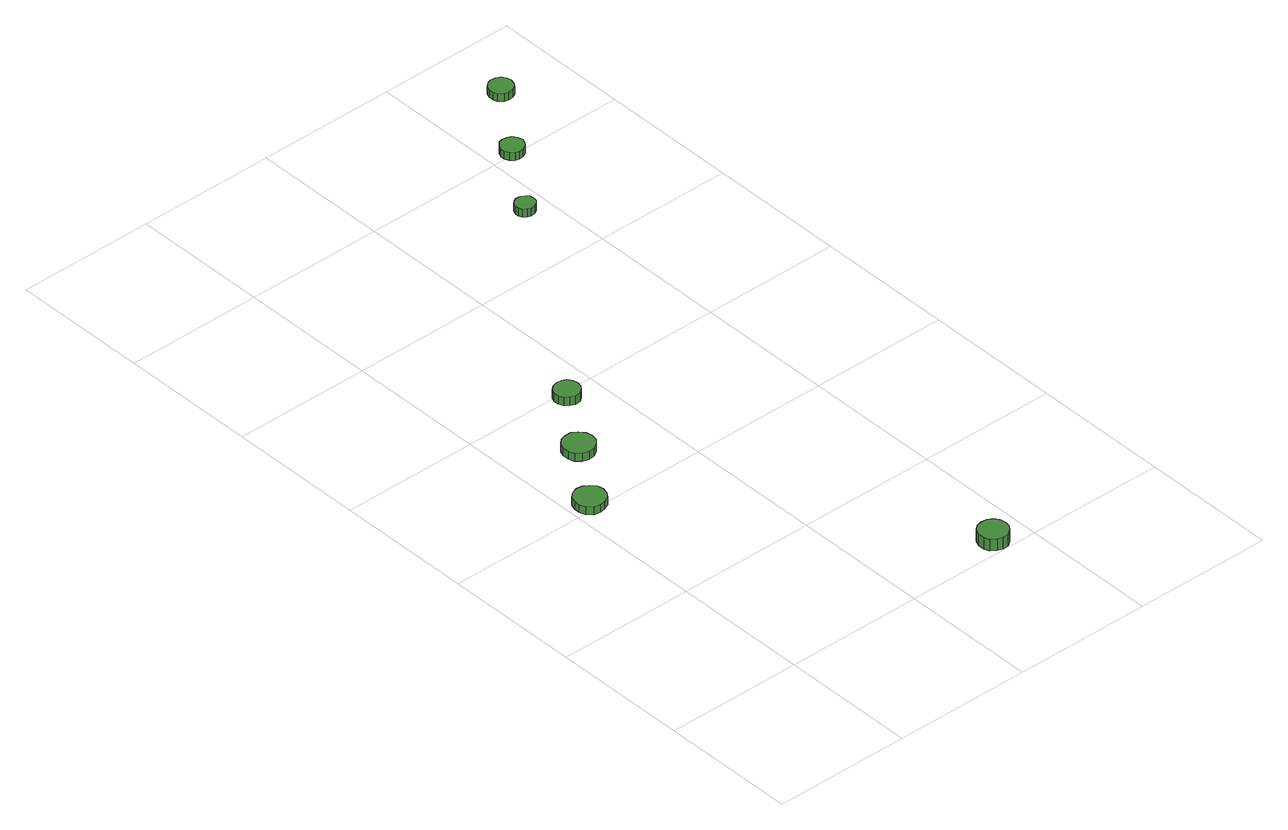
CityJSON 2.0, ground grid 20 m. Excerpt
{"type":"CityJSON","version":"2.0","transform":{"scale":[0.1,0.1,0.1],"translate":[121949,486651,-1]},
"CityObjects":{
"tree1":{"type":"SolitaryVegetationObject","attributes":{"function":"something"},"geometry":[{"type":"MultiSurface","lod":"1","boundaries":[[[0,1,2,3,4,5,6,7,8,9,10,11,12,13,14]],[[15,16,17,18,19,20,21,22,23,24,25,26,27,28,29]],[[0,29,28,1]],[[1,28,27,2]],[[2,27,26,3]],[[3,26,25,4]],[[4,25,24,5]],[[5,24,23,6]],[[6,23,22,7]],[[7,22,21,8]],[[8,21,20,9]],[[9,20,19,10]],[[10,19,18,11]],[[11,18,17,12]],[[12,17,16,13]],[[13,16,15,14]],[[14,15,29,0]]]}]},
"tree2":{"type":"SolitaryVegetationObject","attributes":{"function":"something"},"geometry":[{"type":"MultiSurface","lod":"1","boundaries":[[[30,31,32,33,34,35,36,37,38,39,40,41,42,43,44]],[[45,46,47,48,49,50,51,52,53,54,55,56,57,58,59]],[[30,59,58,31]],[[31,58,57,32]],[[32,57,56,33]],[[33,56,55,34]],[[34,55,54,35]],[[35,54,53,36]],[[36,53,52,37]],[[37,52,51,38]],[[38,51,50,39]],[[39,50,49,40]],[[40,49,48,41]],[[41,48,47,42]],[[42,47,46,43]],[[43,46,45,44]],[[44,45,59,30]]]}]},
"tree3":{"type":"SolitaryVegetationObject","attributes":{"function":"something"},"geometry":[{"type":"MultiSurface","lod":"1","boundaries":[[[60,61,62,63,64,65,66,67,68,69,70,71,72,73,74]],[[75,76,77,78,79,80,81,82,83,84,85,86,87,88,89]],[[60,89,88,61]],[[61,88,87,62]],[[62,87,86,63]],[[63,86,85,64]],[[64,85,84,65]],[[65,84,83,66]],[[66,83,82,67]],[[67,82,81,68]],[[68,81,80,69]],[[69,80,79,70]],[[70,79,78,71]],[[71,78,77,72]],[[72,77,76,73]],[[73,76,75,74]],[[74,75,89,60]]]}]},
"tree4":{"type":"SolitaryVegetationObject","attributes":{"function":"something"},"geometry":[{"type":"MultiSurface","lod":"1","boundaries":[[[90,91,92,93,94,95,96,97,98,99,100,101,102,103,104]],[[105,106,107,108,109,110,111,112,113,114,115,116,117,118,119]],[[90,119,118,91]],[[91,118,117,92]],[[92,117,116,93]],[[93,116,115,94]],[[94,115,114,95]],[[95,114,113,96]],[[96,113,112,97]],[[97,112,111,98]],[[98,111,110,99]],[[99,110,109,100]],[[100,109,108,101]],[[101,108,107,102]],[[102,107,106,103]],[[103,106,105,104]],[[104,105,119,90]]]}]},
"tree5":{"type":"SolitaryVegetationObject","attributes":{"function":"something"},"geometry":[{"type":"MultiSurface","lod":"1","boundaries":[[[120,121,122,123,124,125,126,127,128,129,130,131,132,133,134]],[[135,136,137,138,139,140,141,142,143,144,145,146,147,148,149]],[[120,149,148,121]],[[121,148,147,122]],[[122,147,146,123]],[[123,146,145,124]],[[124,145,144,125]],[[125,144,143,126]],[[126,143,142,127]],[[127,142,141,128]],[[128,141,140,129]],[[129,140,139,130]],[[130,139,138,131]],[[131,138,137,132]],[[132,137,136,133]],[[133,136,135,134]],[[134,135,149,120]]]}]},
"tree6":{"type":"SolitaryVegetationObject","attributes":{"function":"something"},"geometry":[{"type":"MultiSurface","lod":"1","boundaries":[[[150,151,152,153,154,155,156,157,158,159,160,161,162,163,164]],[[165,166,167,168,169,170,171,172,173,174,175,176,177,178,179]],[[150,179,178,151]],[[151,178,177,152]],[[152,177,176,153]],[[153,176,175,154]],[[154,175,174,155]],[[155,174,173,156]],[[156,173,172,157]],[[157,172,171,158]],[[158,171,170,159]],[[159,170,169,160]],[[160,169,168,161]],[[161,168,167,162]],[[162,167,166,163]],[[163,166,165,164]],[[164,165,179,150]]]}]},
"tree7":{"type":"SolitaryVegetationObject","attributes":{"function":"something"},"geometry":[{"type":"MultiSurface","lod":"1","boundaries":[[[180,181,182,183,184,185,186,187,188,189,190,191,192,193,194]],[[195,196,197,198,199,200,201,202,203,204,205,206,207,208,209]],[[180,209,208,181]],[[181,208,207,182]],[[182,207,206,183]],[[183,206,205,184]],[[184,205,204,185]],[[185,204,203,186]],[[186,203,202,187]],[[187,202,201,188]],[[188,201,200,189]],[[189,200,199,190]],[[190,199,198,191]],[[191,198,197,192]],[[192,197,196,193]],[[193,196,195,194]],[[194,195,209,180]]]}]}
},
"vertices":[
[52,411,20],[50,420,20],[44,427,20],[36,432,20],[27,433,20],[18,430,20],[11,424,20],[8,415,20],[8,406,20],[11,398,20],[18,391,20],[27,389,20],[36,390,20],[44,394,20],[50,402,20],[50,402,8],[44,394,8],[36,390,8],[27,389,8],[18,391,8],[11,398,8],[8,406,8],[8,415,8],[11,424,8],[18,430,8],[27,433,8],[36,432,8],[44,427,8],[50,420,8],[52,411,8],
[114,500,20],[112,509,20],[106,517,20],[98,522,20],[89,522,20],[80,520,20],[73,513,20],[70,505,20],[70,496,20],[73,487,20],[80,481,20],[89,478,20],[98,479,20],[106,484,20],[112,491,20],[112,491,8],[106,484,8],[98,479,8],[89,478,8],[80,481,8],[73,487,8],[70,496,8],[70,505,8],[73,513,8],[80,520,8],[89,522,8],[98,522,8],[106,517,8],[112,509,8],[114,500,8],
[172,591,20],[170,599,20],[166,605,20],[160,608,20],[152,609,20],[145,607,20],[139,602,20],[136,595,20],[136,588,20],[139,581,20],[145,576,20],[152,573,20],[160,574,20],[166,578,20],[170,584,20],[170,584,7],[166,578,7],[160,574,7],[152,573,7],[145,576,7],[139,581,7],[136,588,7],[136,595,7],[139,602,7],[145,607,7],[152,609,7],[160,608,7],[166,605,7],[170,599,7],[172,591,7],
[372,21,26],[370,30,26],[365,37,26],[358,41,26],[349,42,26],[341,40,26],[334,34,26],[331,26,26],[331,17,26],[334,9,26],[341,3,26],[349,0,26],[358,1,26],[365,6,26],[370,13,26],[370,13,8],[365,6,8],[358,1,8],[349,0,8],[341,3,8],[334,9,8],[331,17,8],[331,26,8],[334,34,8],[341,40,8],[349,42,8],[358,41,8],[365,37,8],[370,30,8],[372,21,8],
[382,907,19],[381,913,19],[377,917,19],[372,920,19],[366,921,19],[361,919,19],[356,915,19],[354,910,19],[354,904,19],[356,899,19],[361,895,19],[366,893,19],[372,894,19],[377,896,19],[381,901,19],[381,901,7],[377,896,7],[372,894,7],[366,893,7],[361,895,7],[356,899,7],[354,904,7],[354,910,7],[356,915,7],[361,919,7],[366,921,7],[372,920,7],[377,917,7],[381,913,7],[382,907,7],
[451,1004,19],[449,1011,19],[445,1017,19],[439,1020,19],[432,1021,19],[426,1019,19],[421,1014,19],[418,1008,19],[418,1001,19],[421,995,19],[426,990,19],[432,988,19],[439,989,19],[445,992,19],[449,998,19],[449,998,7],[445,992,7],[439,989,7],[432,988,7],[426,990,7],[421,995,7],[418,1001,7],[418,1008,7],[421,1014,7],[426,1019,7],[432,1021,7],[439,1020,7],[445,1017,7],[449,1011,7],[451,1004,7],
[521,1103,19],[519,1110,19],[515,1116,19],[509,1119,19],[502,1120,19],[496,1118,19],[490,1113,19],[488,1107,19],[488,1099,19],[490,1093,19],[496,1088,19],[502,1086,19],[509,1087,19],[515,1090,19],[519,1096,19],[519,1096,7],[515,1090,7],[509,1087,7],[502,1086,7],[496,1088,7],[490,1093,7],[488,1099,7],[488,1107,7],[490,1113,7],[496,1118,7],[502,1120,7],[509,1119,7],[515,1116,7],[519,1110,7],[521,1103,7]
]}
